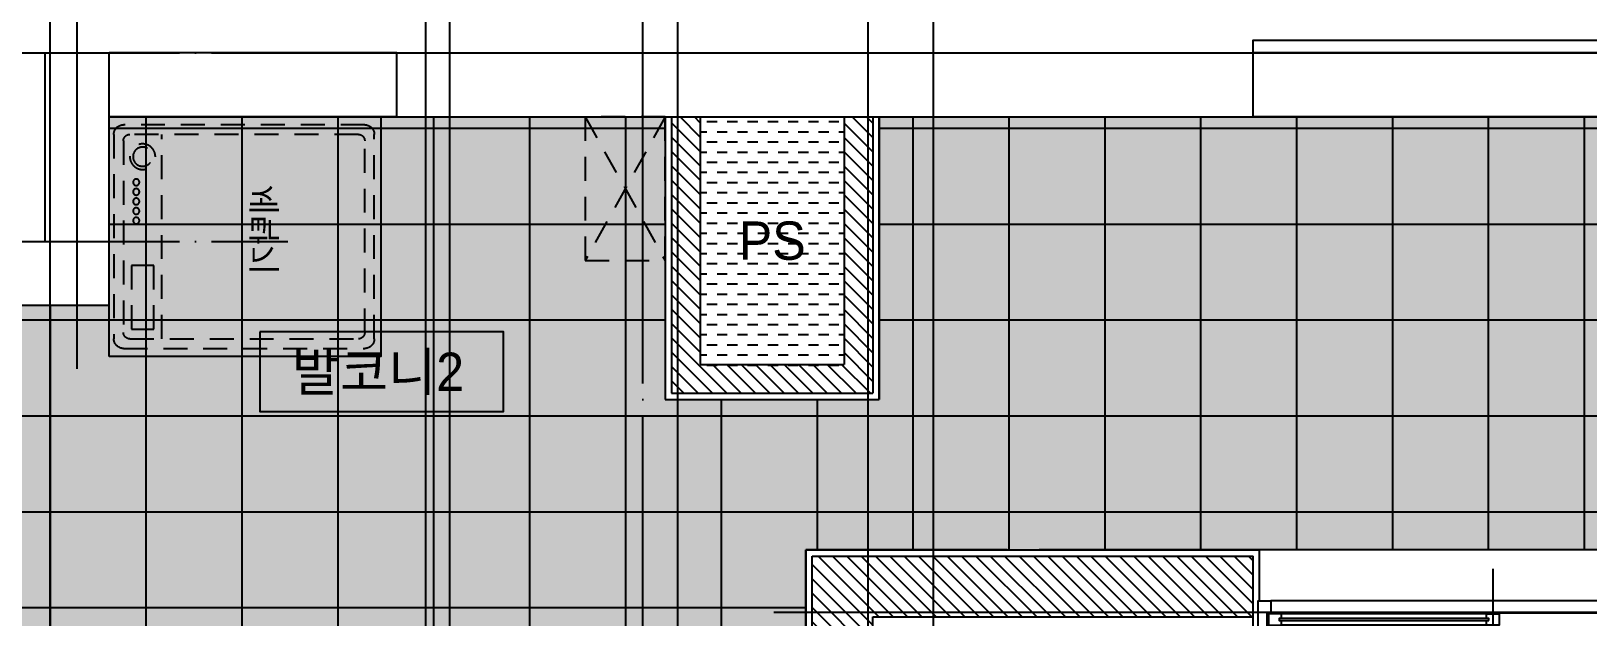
# Model space of a CAD drawing. Header units: millimetres. Extents: x -24416 to 92204, y -190080 to 23760.
# Drawn here: x 6540 to 11410, y 14072 to 15905 of the extents above; entities that cross this region are included whole.
import ezdxf
from ezdxf.enums import TextEntityAlignment as Align

# ---------------------------------------------------------------- set-up
doc = ezdxf.new("R2010")
doc.units = ezdxf.units.MM
doc.header["$LTSCALE"] = 50
for name, pattern in [('AUDIT_D_220706163347-0', [0]), ('CEN', [62, 60, -1, 0, -1]), ('HD', [2.5, 1.5, -1]), ('HID', [2.5, 1.5, -1])]:
    doc.linetypes.add(name, pattern=pattern)
doc.layers.get('defpoints').update_dxf_attribs({"color": 139})
for name, color, linetype in [('A-SOL252', 252, 'Continuous'), ('A_HAT', 8, 'Continuous'), ('AA-단열-바닥-욕실', 30, 'Continuous'), ('CEN_CON', 1, 'CEN'), ('CEN_WALL', 12, 'CEN'), ('CONC', 2, 'Continuous'), ('ELE3_CON', 7, 'Continuous'), ('ELE4', 4, 'Continuous'), ('ETC', 6, 'Continuous'), ('FIN', 6, 'Continuous'), ('FUR_가구', 8, 'HD'), ('FUR_가전', 8, 'HID'), ('ROM', 7, 'AUDIT_D_220706163347-0'), ('WAL', 3, 'Continuous'), ('WIN', 4, 'Continuous'), ('X - 단위세대$0$ETC', 6, 'Continuous'), ('바닥타일', 8, 'Continuous'), ('실명', 3, 'AUDIT_D_220706163347-0'), ('실명박스', 7, 'AUDIT_D_220706163347-0')]:
    doc.layers.add(name, color=color, linetype=linetype)
for name, color, linetype, plot in [('AA-CEN', 1, 'CEN', False), ('Defpoint', 135, 'Continuous', False), ('MC', 135, 'Continuous', False)]:
    doc.layers.add(name, color=color, linetype=linetype, plot=plot)
doc.styles.add('HAUD01', font='Dotum.ttf')
doc.styles.add('맑은 고딕', font='malgun.ttf')
pattern_1 = [(45, (-50, 0), (-22.4506403, 22.4506403), [])]

# ---------------------------------------------------------------- blocks, each defined once
blk = doc.blocks.new('WIN_이중창_1500')
at = {"layer": 'Defpoint'}
for p, q in [((-15, 240), (-15, 0)), ((1485, 240), (1485, 0))]:
    blk.add_line(p, q, dxfattribs=at)
at = {"layer": 'WIN'}
blk.add_line((735, -100), (735, 340), dxfattribs=at)
at = {"layer": 'WIN', "color": 8}
for p, q in [((1442, 240), (28, 240)), ((715, 196), (73, 196)), ((1397, 237), (755, 237)), ((1397, 202), (755, 202)), ((1430, 158), (40, 158)), ((715, 161), (73, 161)), ((1430, 120), (40, 120)), ((1397, 117), (755, 117)), ((715, 76), (73, 76)), ((1397, 82), (755, 82)), ((1430, 38), (40, 38)), ((1430, 0), (40, 0)), ((715, 41), (73, 41))]:
    blk.add_line(p, q, dxfattribs=at)
at = {"layer": 'WIN'}
for points in [[(40, 158), (28, 158), (28, 240), (0, 240), (0, 120), (40, 120), (40, 158)], [(73, 175.5), (73, 161), (33, 161), (33, 196), (73, 196), (73, 181.5)], [(755, 216.5), (755, 202), (715, 202), (715, 237), (755, 237), (755, 222.5)], [(715, 175.5), (715, 161), (755, 161), (755, 196), (715, 196), (715, 181.5)], [(1404, 222.5), (1404, 216.5), (748, 216.5), (748, 222.5), (1404, 222.5)], [(1397, 216.5), (1397, 202), (1437, 202), (1437, 237), (1397, 237), (1397, 222.5)], [(1430, 158), (1442, 158), (1442, 240), (1470, 240), (1470, 120), (1430, 120), (1430, 158)], [(722, 181.5), (722, 175.5), (66, 175.5), (66, 181.5), (722, 181.5)], [(40, 38), (28, 38), (28, 120), (0, 120), (0, 0), (40, 0), (40, 38)], [(755, 96.5), (755, 82), (715, 82), (715, 117), (755, 117), (755, 102.5)], [(1404, 102.5), (1404, 96.5), (748, 96.5), (748, 102.5), (1404, 102.5)], [(1397, 96.5), (1397, 82), (1437, 82), (1437, 117), (1397, 117), (1397, 102.5)], [(1430, 38), (1442, 38), (1442, 120), (1470, 120), (1470, 0), (1430, 0), (1430, 38)], [(73, 55.5), (73, 41), (33, 41), (33, 76), (73, 76), (73, 61.5)], [(722, 61.5), (722, 55.5), (66, 55.5), (66, 61.5), (722, 61.5)], [(715, 55.5), (715, 41), (755, 41), (755, 76), (715, 76), (715, 61.5)]]:
    blk.add_lwpolyline(points, dxfattribs=at)
blk = doc.blocks.new('A$Ca96da67e')
at = {"layer": 'FUR_가구'}
for p, q in [((250, 450), (0, 0)), ((0, 450), (250, 0))]:
    blk.add_line(p, q, dxfattribs=at)
blk.add_lwpolyline([(250, 0), (0, 0), (0, 450), (250, 450)], close=True, dxfattribs=at)
blk = doc.blocks.new('세탁기-850')
at = {"layer": 'defpoints'}
blk.add_lwpolyline([(0, 0), (-750, 0), (-750, -850), (0, -850)], close=True, dxfattribs=at)
at = {"layer": 'FUR_가전'}
blk.add_line((-55, -165), (-695, -165), dxfattribs=at)
for points in [[(-695, -830, -0.414214), (-725, -800), (-725, -45, -0.414214), (-695, -15), (-55, -15, -0.414214), (-25, -45), (-25, -800, -0.414214), (-55, -830)], [(-695, -780), (-695, -65, -0.414214), (-675, -45), (-75, -45, -0.414214), (-55, -65), (-55, -780, -0.414214), (-75, -800), (-675, -800, -0.414214)]]:
    blk.add_lwpolyline(points, format="xyb", close=True, dxfattribs=at)
blk.add_lwpolyline([(-85, -140), (-285, -140), (-285, -70), (-85, -70)], close=True, dxfattribs=at)
for centre, radius in [((-625.1, -105), 40), ((-625.1, -105), 30), ((-545.1, -85), 10), ((-515.1, -85), 10), ((-485.1, -85), 10), ((-455.1, -85), 10), ((-425.1, -85), 10)]:
    blk.add_circle(centre, radius, dxfattribs=at)
at = {"layer": 'FUR_가전', "style": '맑은 고딕'}
blk.add_text('세탁기', height=75, rotation=0, dxfattribs=at).set_placement((-537.9, -523.5))
blk = doc.blocks.new('U-76A(기본)', base_point=(206307.1, 38575.4))
at = {"layer": 'A-SOL252'}
h = blk.add_hatch(dxfattribs=at)
h.set_pattern_fill('DASH', color=256, scale=10, style=0)
h.set_pattern_definition([(0, (-50, 0), (31.75, 31.75), [31.75, -31.75])])
h.paths.add_polyline_path([(216312.1, 48410.4), (215862.1, 48410.4), (215862.1, 47615.4), (216312.1, 47615.4)])
at = {"layer": 'A_HAT'}
h = blk.add_hatch(dxfattribs=at)
h.set_pattern_fill('ANSI31', color=256, scale=10, style=0)
h.set_pattern_definition(pattern_1)
h.paths.add_polyline_path([(216312.1, 47635.4), (215862.1, 47635.4), (215862.1, 48410.4), (215772.1, 48410.4), (215772.1, 47545.4), (216402.1, 47545.4), (216402.1, 48410.4), (216312.1, 48410.4)])
h = blk.add_hatch(dxfattribs=at)
h.set_pattern_fill('ANSI31', color=256, scale=10, style=0)
h.set_pattern_definition(pattern_1)
h.paths.add_polyline_path([(214582.1, 47035.4), (214582.1, 46845.4), (215772.1, 46845.4), (215772.1, 46605.4), (215962.1, 46605.4), (215962.1, 47035.4)])
at = {"layer": '바닥타일'}
h = blk.add_hatch(dxfattribs=at)
h.set_pattern_fill('_USER', color=256, scale=300, double=1, pattern_type=0)
h.set_pattern_definition([(0, (2e-09, -2e-12), (0, 300), []), (90, (2e-09, -2e-12), (-300, 2e-14), [])])
h.paths.add_polyline_path([(212252.1, 48410.4), (212252.1, 47055.4), (215982.1, 47055.4), (215982.1, 46605.4), (218272.1, 46605.4), (218272.1, 46615.4), (220392.1, 46615.4), (220392.1, 47820.4), (218162.1, 47820.4), (218162.1, 48410.4), (216422.1, 48410.4), (216422.1, 47525.4), (215752.1, 47525.4), (215752.1, 48410.4)])
at = {"layer": 'CEN_CON'}
for p, q in [((216492.1, 38275.4), (216492.1, 48910.4)), ((218262.1, 47622.1), (218262.1, 48910.4)), ((220942.1, 48610.4), (211102.1, 48610.4)), ((220942.1, 48020.4), (217602.8, 48020.4))]:
    blk.add_line(p, q, dxfattribs=at)
at = {"layer": 'CEN_WALL'}
for p, q in [((215787.1, 46115.4), (215787.1, 48910.4)), ((217097.1, 48910.4), (217097.1, 45205.4)), ((218347.1, 48910.4), (218347.1, 43655.4)), ((216082.1, 46860.4), (211882.1, 46860.4))]:
    blk.add_line(p, q, dxfattribs=at)
at = {"layer": 'CONC'}
for p, q in [((217262.1, 48610.4), (214582.1, 48610.4)), ((214582.1, 48410.4), (214582.1, 48610.4)), ((217262.1, 48410.4), (217262.1, 48610.4)), ((218362.1, 48610.4), (218162.1, 48610.4)), ((218162.1, 47820.4), (218162.1, 48610.4)), ((218362.1, 48020.4), (218362.1, 48610.4)), ((217262.1, 48410.4), (214582.1, 48410.4)), ((218812.1, 48020.4), (218362.1, 48020.4)), ((218812.1, 47820.4), (218162.1, 47820.4))]:
    blk.add_line(p, q, dxfattribs=at)
at = {"layer": 'ELE3_CON'}
for p, q in [((217262.1, 48610.4), (218162.1, 48610.4)), ((213382.1, 48410.4), (214582.1, 48410.4)), ((217262.1, 48410.4), (218162.1, 48410.4))]:
    blk.add_line(p, q, dxfattribs=at)
at = {"layer": 'ELE4'}
blk.add_line((213102.1, 47055.4), (214562.1, 47055.4), dxfattribs=at)
at = {"layer": 'FIN'}
for p, q in [((215752.1, 48410.4), (215752.1, 47525.4)), ((216422.1, 48410.4), (216422.1, 47525.4)), ((216422.1, 47525.4), (215752.1, 47525.4)), ((215982.1, 47055.4), (214562.1, 47055.4)), ((214562.1, 46895.4), (214562.1, 47055.4)), ((215982.1, 46605.4), (215982.1, 47055.4))]:
    blk.add_line(p, q, dxfattribs=at)
at = {"layer": 'MC'}
for p, q in [((215582.1, 46115.4), (215582.1, 48910.4)), ((216382.1, 38275.4), (216382.1, 48910.4)), ((217172.1, 48910.4), (217172.1, 45205.4))]:
    blk.add_line(p, q, dxfattribs=at)
at = {"layer": 'WAL'}
for p, q in [((215772.1, 48410.4), (215772.1, 47545.4)), ((215862.1, 48410.4), (215862.1, 47635.4)), ((216312.1, 48410.4), (216312.1, 47635.4)), ((216402.1, 48410.4), (216402.1, 47545.4)), ((216312.1, 47635.4), (215862.1, 47635.4)), ((216402.1, 47545.4), (215772.1, 47545.4)), ((215962.1, 47035.4), (214582.1, 47035.4)), ((214582.1, 46845.4), (214582.1, 47035.4)), ((215962.1, 46605.4), (215962.1, 47035.4)), ((215772.1, 46845.4), (214582.1, 46845.4)), ((215772.1, 46605.4), (215772.1, 46845.4))]:
    blk.add_line(p, q, dxfattribs=at)
at = {"layer": 'X - 단위세대$0$ETC'}
blk.add_lwpolyline([(214582.1, 48610.4), (214582.1, 48650.4), (213382.1, 48650.4), (213382.1, 48610.4), (214582.1, 48610.4)], dxfattribs=at)
at = {"layer": 'FUR_가구'}
blk.add_blockref('A$Ca96da67e', (216422.1, 47960.4), dxfattribs=at)
at = {"layer": 'FUR_가전', "rotation": 270}
blk.add_blockref('세탁기-850', (218162.1, 47660.4), dxfattribs=at)
at = {"layer": 'WIN', "rotation": 180}
blk.add_blockref('WIN_이중창_1500', (214567.1, 46895.4), dxfattribs=at)
blk = doc.blocks.new('A$C415C5DAF')
at = {"layer": '실명박스'}
blk.add_lwpolyline([(-5230.1, -3412.6), (-5230.1, -3662.6), (-4468, -3662.6), (-4468, -3412.6)], close=True, dxfattribs=at)
blk.add_lwpolyline([(-5230.1, -3412.6), (-5230.1, -3662.6), (-4468, -3662.6), (-4468, -3412.6)], close=True, dxfattribs=at)
at = {"layer": 'ROM', "color": 3, "style": 'HAUD01'}
blk.add_text('PS', height=120, dxfattribs=at).set_placement((-3627.1, -3127.5), align=Align.MIDDLE)
at = {"layer": '실명', "style": 'HAUD01'}
blk.add_text('발코니2', height=120, dxfattribs=at).set_placement((-4860.8, -3536.7), align=Align.MIDDLE)
blk = doc.blocks.new('A$C1CAF0AFA')
at = {"layer": 'ETC'}
h = blk.add_hatch(dxfattribs=at)
h.set_pattern_fill('CROSS', color=256, scale=10, angle=45)
h.set_pattern_definition([(45, (110765.9, -23760), (7e-15, 89.80256), [31.75, -95.25]), (135, (110788.35, -23760), (-89.80256, 7e-15), [31.75, -95.25])])
h.paths.add_polyline_path([(6393.3, -17757.9), (4553.3, -17757.9), (4553.3, -16467.9), (6393.3, -16467.9)])
h.paths.add_polyline_path([(6523.3, -17757.9), (6523.3, -16477.9), (8163.3, -16477.9), (8163.3, -16652.9), (18513.3, -16652.9), (18513.3, -17757.9)])
h.paths.add_polyline_path([(4553.3, -8712.9), (6783.3, -8712.9), (6783.3, -8122.9), (8523.3, -8122.9), (8523.3, -9007.9), (9193.3, -9007.9), (9193.3, -8122.9), (12693.3, -8122.9), (12693.3, -9477.9), (8963.3, -9477.9), (8963.3, -9927.9), (4553.3, -9927.9)])
at = {"layer": 'AA-CEN'}
blk.add_lwpolyline([(4553.3, -8712.9), (6783.3, -8712.9), (6783.3, -8122.9), (8523.3, -8122.9), (8523.3, -9007.9), (9193.3, -9007.9), (9193.3, -8122.9), (12693.3, -8122.9), (12693.3, -9477.9), (8963.3, -9477.9), (8963.3, -9927.9), (4553.3, -9927.9), (4553.3, -8712.9)], dxfattribs=at)

msp = doc.modelspace()

# ---------------------------------------------------------------- block references
at = {"xscale": -1}
msp.add_blockref('U-76A(기본)', (18638.3, 5802.1), dxfattribs=at)
at = {"layer": 'AA-단열-바닥-욕실'}
msp.add_blockref('A$C1CAF0AFA', (0, 23760), dxfattribs=at)
at = {"layer": '실명박스'}
msp.add_blockref('A$C415C5DAF', (12485.4, 18377.1), dxfattribs=at)

doc.saveas('drawing.dxf')
